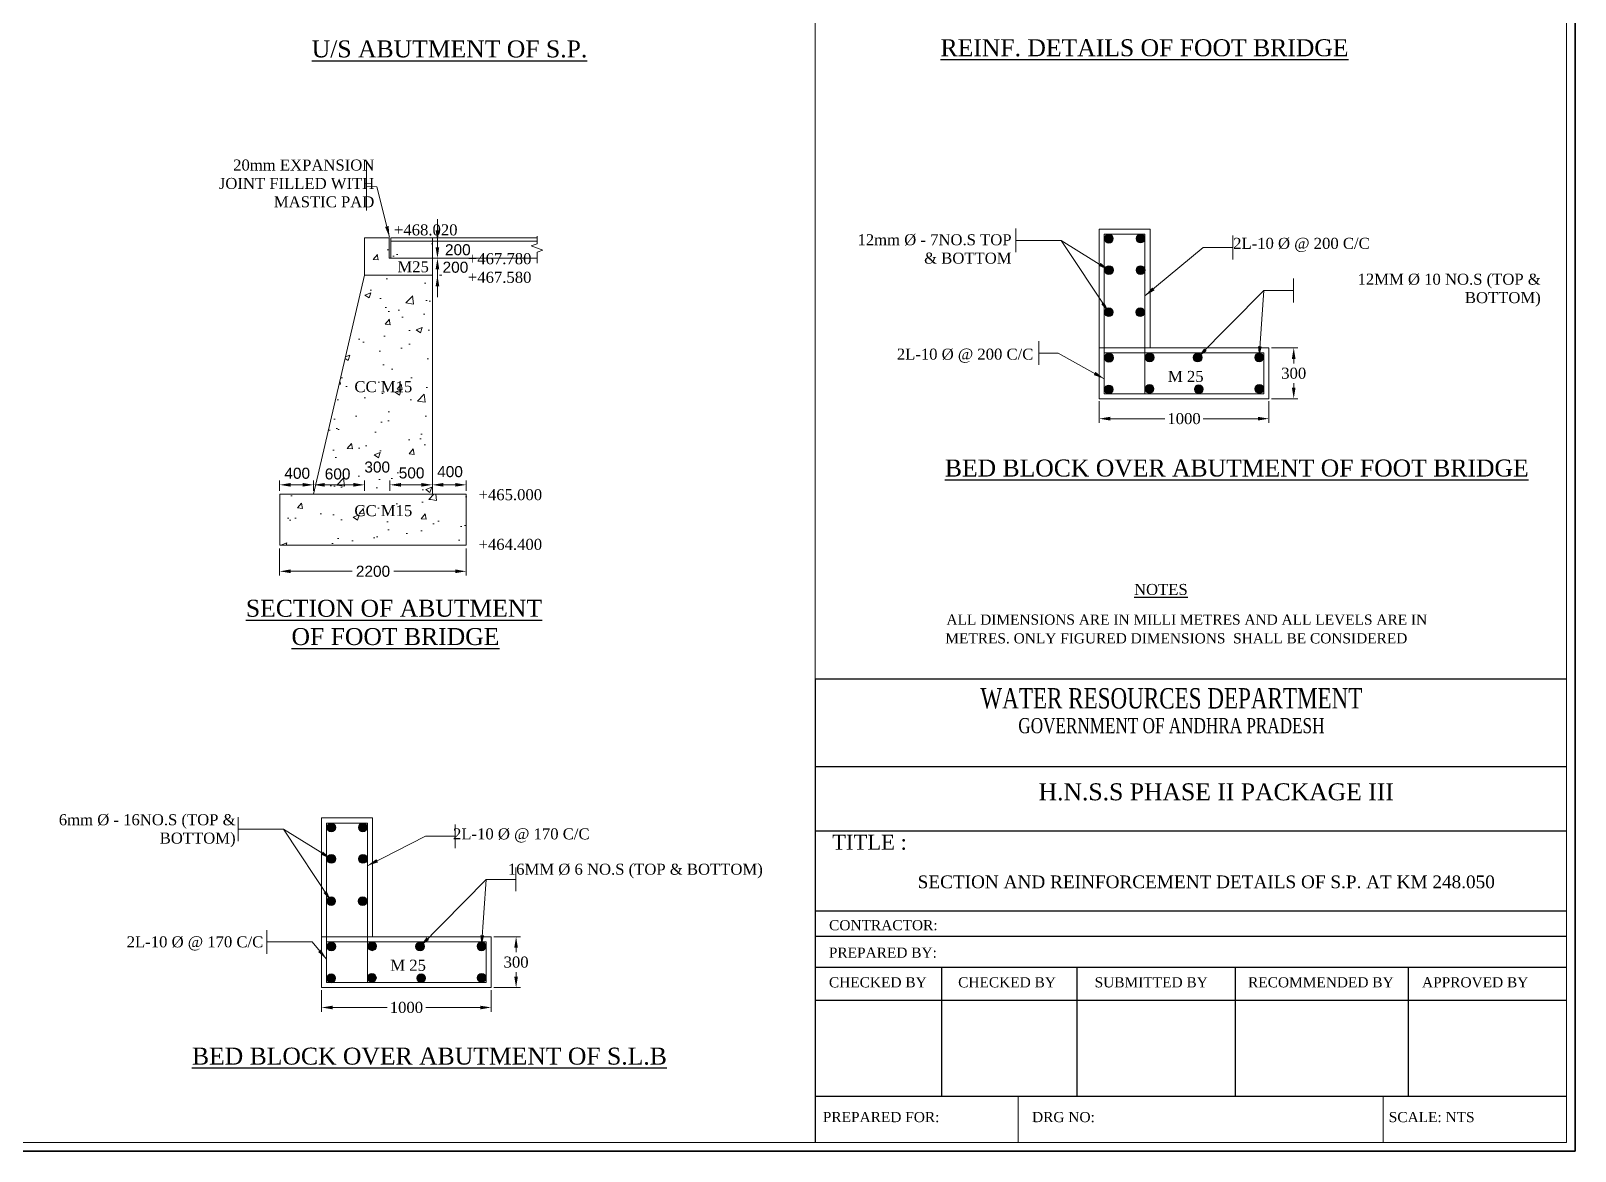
# Model space of a CAD drawing. Header units: millimetres. Extents: x -162827 to 482058, y -1195 to 286339.
# Drawn here: x 463856 to 482058, y 237469 to 250671 of the extents above; entities that cross this region are included whole.
import ezdxf
from ezdxf.enums import TextEntityAlignment as Align

# ---------------------------------------------------------------- set-up
doc = ezdxf.new("R2010")
doc.units = ezdxf.units.MM
doc.header["$PDMODE"] = 34
for name, color, linetype, lineweight in [('CON HATCH', 8, 'Continuous', 9), ('DIM', 255, 'Continuous', 18), ('LINE THICK', 7, 'Continuous', 35), ('STR LINE', 6, 'Continuous', 13)]:
    doc.layers.add(name, color=color, linetype=linetype, lineweight=lineweight)
doc.layers.add('T', color=7, linetype='Continuous')
doc.layers.add('TITLE BLOCK TEXT', color=7, linetype='Continuous')
doc.styles.add('dim', font='times.ttf', dxfattribs={"height": 130})
doc.styles.add('isocp', font='isocp.shx')
doc.styles.add('Rs', font='arial.ttf', dxfattribs={"height": 130})
doc.styles.add('STYLE1', font='romant.shx', dxfattribs={"height": 2.25})
doc.styles.add('TIMES', font='times.ttf')
doc.dimstyles.new('RS-1', dxfattribs={"dimtxt": 130, "dimasz": 130, "dimexe": 51, "dimexo": 41, "dimgap": 50, "dimtad": 0, "dimtih": 1, "dimtoh": 1, "dimdec": 0, "dimzin": 0, "dimdsep": 46, "dimtxsty": 'Rs', "dimcen": 0.5, "dimclrd": 256, "dimclre": 256, "dimclrt": 7, "dimadec": 0, "dimazin": 0, "dimtfac": 1, "dimtdec": 0, "dimtofl": 0, "dimtmove": 2, "dimatfit": 3, "dimfxl": 1, "dimtolj": 1, "dimtzin": 0, "dimlwd": 9, "dimlwe": 9, "dimarcsym": 0})
doc.dimstyles.new('RS-2', dxfattribs={"dimtxt": 130, "dimasz": 250, "dimexe": 50, "dimexo": 30, "dimgap": 50, "dimtad": 0, "dimtih": 1, "dimtoh": 1, "dimdec": 0, "dimlfac": 0.5, "dimzin": 0, "dimdsep": 46, "dimtxsty": 'dim', "dimcen": 0.5, "dimclrd": 256, "dimclre": 256, "dimclrt": 7, "dimadec": 0, "dimazin": 0, "dimtfac": 1, "dimtdec": 0, "dimtofl": 0, "dimtmove": 2, "dimatfit": 3, "dimfxl": 10, "dimtolj": 1, "dimtzin": 0, "dimlwd": 13, "dimlwe": 5, "dimarcsym": 0})

# ---------------------------------------------------------------- blocks, each defined once
blk = doc.blocks.new('*D63')
at = {"layer": 'Defpoints', "color": 0, "transparency": 16777216}
for p in [(466788, 245211), (467188, 245321), (467188, 245211)]:
    blk.add_point(p, dxfattribs=at)
at = {"layer": 'DIM', "lineweight": 9, "transparency": 16777216}
for p, q in [((466788, 245252), (466788, 245372)), ((467188, 245252), (467188, 245372)), ((466918, 245321), (467058, 245321))]:
    blk.add_line(p, q, dxfattribs=at)
at = {"layer": 'DIM', "transparency": 16777216}
for points in [[(466918, 245343), (466918, 245300), (466788, 245321)], [(467058, 245343), (467058, 245300), (467188, 245321)]]:
    blk.add_solid(points, dxfattribs=at)
at = {"layer": 'DIM', "color": 7, "transparency": 16777216, "insert": (466995, 245457), "char_height": 130, "attachment_point": 5, "style": 'Rs'}
blk.add_mtext('\\A1;400', dxfattribs=at)
blk = doc.blocks.new('*D64')
at = {"layer": 'Defpoints', "color": 0, "transparency": 16777216}
for p in [(467188, 245211), (467788, 245321), (467788, 245211)]:
    blk.add_point(p, dxfattribs=at)
at = {"layer": 'DIM', "lineweight": 9, "transparency": 16777216}
for p, q in [((467188, 245252), (467188, 245372)), ((467788, 245252), (467788, 245372)), ((467318, 245321), (467658, 245321))]:
    blk.add_line(p, q, dxfattribs=at)
at = {"layer": 'DIM', "transparency": 16777216}
for points in [[(467318, 245343), (467318, 245300), (467188, 245321)], [(467658, 245343), (467658, 245300), (467788, 245321)]]:
    blk.add_solid(points, dxfattribs=at)
at = {"layer": 'DIM', "color": 7, "transparency": 16777216, "insert": (467471, 245449), "char_height": 130, "attachment_point": 5, "style": 'Rs'}
blk.add_mtext('\\A1;600', dxfattribs=at)
blk = doc.blocks.new('*D65')
at = {"layer": 'Defpoints', "color": 0, "transparency": 16777216}
for p in [(467788, 245211), (468088, 245321), (468088, 245211)]:
    blk.add_point(p, dxfattribs=at)
at = {"layer": 'DIM', "lineweight": 9, "transparency": 16777216}
for p, q in [((467788, 245252), (467788, 245372)), ((468088, 245252), (468088, 245372)), ((467658, 245321), (467528, 245321)), ((468218, 245321), (468348, 245321))]:
    blk.add_line(p, q, dxfattribs=at)
at = {"layer": 'DIM', "transparency": 16777216}
for points in [[(467658, 245343), (467658, 245300), (467788, 245321)], [(468218, 245343), (468218, 245300), (468088, 245321)]]:
    blk.add_solid(points, dxfattribs=at)
at = {"layer": 'DIM', "color": 7, "transparency": 16777216, "insert": (467938, 245530), "char_height": 130, "attachment_point": 5, "style": 'Rs'}
blk.add_mtext('\\A1;300', dxfattribs=at)
blk = doc.blocks.new('*D66')
at = {"layer": 'Defpoints', "color": 0, "transparency": 16777216}
for p in [(468088, 245211), (468588, 245321), (468588, 245211)]:
    blk.add_point(p, dxfattribs=at)
at = {"layer": 'DIM', "lineweight": 9, "transparency": 16777216}
for p, q in [((468088, 245252), (468088, 245372)), ((468588, 245252), (468588, 245372)), ((468218, 245321), (468458, 245321))]:
    blk.add_line(p, q, dxfattribs=at)
at = {"layer": 'DIM', "transparency": 16777216}
for points in [[(468218, 245343), (468218, 245300), (468088, 245321)], [(468458, 245343), (468458, 245300), (468588, 245321)]]:
    blk.add_solid(points, dxfattribs=at)
at = {"layer": 'DIM', "color": 7, "transparency": 16777216, "insert": (468343, 245461), "char_height": 130, "attachment_point": 5, "style": 'Rs'}
blk.add_mtext('\\A1;500', dxfattribs=at)
blk = doc.blocks.new('*D67')
at = {"layer": 'Defpoints', "color": 0, "transparency": 16777216}
for p in [(468588, 245211), (468988, 245321), (468988, 245211)]:
    blk.add_point(p, dxfattribs=at)
at = {"layer": 'DIM', "lineweight": 9, "transparency": 16777216}
for p, q in [((468588, 245252), (468588, 245372)), ((468988, 245252), (468988, 245372)), ((468718, 245321), (468858, 245321))]:
    blk.add_line(p, q, dxfattribs=at)
at = {"layer": 'DIM', "transparency": 16777216}
for points in [[(468718, 245343), (468718, 245300), (468588, 245321)], [(468858, 245343), (468858, 245300), (468988, 245321)]]:
    blk.add_solid(points, dxfattribs=at)
at = {"layer": 'DIM', "color": 7, "transparency": 16777216, "insert": (468796, 245476), "char_height": 130, "attachment_point": 5, "style": 'Rs'}
blk.add_mtext('\\A1;400', dxfattribs=at)
blk = doc.blocks.new('*D68')
at = {"layer": 'Defpoints', "color": 0, "transparency": 16777216}
for p in [(466788, 244611), (468988, 244611), (468988, 244302)]:
    blk.add_point(p, dxfattribs=at)
at = {"layer": 'DIM', "lineweight": 9, "transparency": 16777216}
for p, q in [((466788, 244570), (466788, 244251)), ((468988, 244570), (468988, 244251)), ((466918, 244302), (467643, 244302)), ((468858, 244302), (468133, 244302))]:
    blk.add_line(p, q, dxfattribs=at)
at = {"layer": 'DIM', "transparency": 16777216}
for points in [[(466918, 244324), (466918, 244281), (466788, 244302)], [(468858, 244324), (468858, 244281), (468988, 244302)]]:
    blk.add_solid(points, dxfattribs=at)
at = {"layer": 'DIM', "color": 7, "transparency": 16777216, "insert": (467888, 244302), "char_height": 130, "attachment_point": 5, "style": 'Rs'}
blk.add_mtext('\\A1;2200', dxfattribs=at)
blk = doc.blocks.new('*D69')
at = {"layer": 'Defpoints', "color": 0, "transparency": 16777216}
for p in [(468632, 247991), (468632, 247791), (468648, 247791)]:
    blk.add_point(p, dxfattribs=at)
at = {"layer": 'DIM', "lineweight": 9, "transparency": 16777216}
for p, q in [((468648, 248121), (468648, 248251)), ((468673, 247991), (468699, 247991)), ((468673, 247791), (468699, 247791)), ((468648, 247661), (468648, 247531))]:
    blk.add_line(p, q, dxfattribs=at)
at = {"layer": 'DIM', "transparency": 16777216}
for points in [[(468626, 248121), (468669, 248121), (468648, 247991)], [(468626, 247661), (468669, 247661), (468648, 247791)]]:
    blk.add_solid(points, dxfattribs=at)
at = {"layer": 'DIM', "color": 7, "transparency": 16777216, "insert": (468860, 247885), "char_height": 130, "attachment_point": 5, "style": 'Rs'}
blk.add_mtext('\\A1;200', dxfattribs=at)
blk = doc.blocks.new('*D113')
at = {"layer": 'Defpoints', "color": 0, "transparency": 16777216}
for p in [(467282, 239396), (469282, 239396), (469282, 239162)]:
    blk.add_point(p, dxfattribs=at)
at = {"layer": 'DIM', "lineweight": 5, "transparency": 16777216}
for p, q in [((467282, 239366), (467282, 239112)), ((469282, 239366), (469282, 239112))]:
    blk.add_line(p, q, dxfattribs=at)
at = {"layer": 'DIM', "lineweight": 13, "transparency": 16777216}
for p, q in [((467412, 239162), (468054, 239162)), ((469152, 239162), (468509, 239162))]:
    blk.add_line(p, q, dxfattribs=at)
at = {"layer": 'DIM', "transparency": 16777216}
for points in [[(467412, 239183), (467412, 239140), (467282, 239162)], [(469152, 239183), (469152, 239140), (469282, 239162)]]:
    blk.add_solid(points, dxfattribs=at)
at = {"layer": 'DIM', "color": 7, "transparency": 16777216, "insert": (468282, 239162), "char_height": 130, "attachment_point": 5, "style": 'dim'}
blk.add_mtext('\\A1;1000', dxfattribs=at)
blk = doc.blocks.new('*D114')
at = {"layer": 'Defpoints', "color": 0, "transparency": 16777216}
for p in [(469282, 239996), (469575, 239996), (469282, 239396)]:
    blk.add_point(p, dxfattribs=at)
at = {"layer": 'DIM', "lineweight": 5, "transparency": 16777216}
for p, q in [((469312, 239996), (469625, 239996)), ((469312, 239396), (469625, 239396))]:
    blk.add_line(p, q, dxfattribs=at)
at = {"layer": 'DIM', "lineweight": 13, "transparency": 16777216}
for p, q in [((469575, 239866), (469575, 239812)), ((469575, 239526), (469575, 239580))]:
    blk.add_line(p, q, dxfattribs=at)
at = {"layer": 'DIM', "transparency": 16777216}
for points in [[(469553, 239866), (469596, 239866), (469575, 239996)], [(469553, 239526), (469596, 239526), (469575, 239396)]]:
    blk.add_solid(points, dxfattribs=at)
at = {"layer": 'DIM', "color": 7, "transparency": 16777216, "insert": (469575, 239696), "char_height": 130, "attachment_point": 5, "style": 'dim'}
blk.add_mtext('\\A1;300', dxfattribs=at)
blk = doc.blocks.new('*D115')
at = {"layer": 'Defpoints', "color": 0, "transparency": 16777216}
for p in [(476448, 246336), (478448, 246336), (478448, 246101)]:
    blk.add_point(p, dxfattribs=at)
at = {"layer": 'DIM', "lineweight": 5, "transparency": 16777216}
for p, q in [((476448, 246306), (476448, 246051)), ((478448, 246306), (478448, 246051))]:
    blk.add_line(p, q, dxfattribs=at)
at = {"layer": 'DIM', "lineweight": 13, "transparency": 16777216}
for p, q in [((476578, 246101), (477220, 246101)), ((478318, 246101), (477675, 246101))]:
    blk.add_line(p, q, dxfattribs=at)
at = {"layer": 'DIM', "transparency": 16777216}
for points in [[(476578, 246123), (476578, 246079), (476448, 246101)], [(478318, 246123), (478318, 246079), (478448, 246101)]]:
    blk.add_solid(points, dxfattribs=at)
at = {"layer": 'DIM', "color": 7, "transparency": 16777216, "insert": (477448, 246101), "char_height": 130, "attachment_point": 5, "style": 'dim'}
blk.add_mtext('\\A1;1000', dxfattribs=at)
blk = doc.blocks.new('*D116')
at = {"layer": 'Defpoints', "color": 0, "transparency": 16777216}
for p in [(478448, 246936), (478741, 246936), (478448, 246336)]:
    blk.add_point(p, dxfattribs=at)
at = {"layer": 'DIM', "lineweight": 5, "transparency": 16777216}
for p, q in [((478478, 246936), (478791, 246936)), ((478478, 246336), (478791, 246336))]:
    blk.add_line(p, q, dxfattribs=at)
at = {"layer": 'DIM', "lineweight": 13, "transparency": 16777216}
for p, q in [((478741, 246806), (478741, 246752)), ((478741, 246466), (478741, 246519))]:
    blk.add_line(p, q, dxfattribs=at)
at = {"layer": 'DIM', "transparency": 16777216}
for points in [[(478719, 246806), (478762, 246806), (478741, 246936)], [(478719, 246466), (478762, 246466), (478741, 246336)]]:
    blk.add_solid(points, dxfattribs=at)
at = {"layer": 'DIM', "color": 7, "transparency": 16777216, "insert": (478741, 246636), "char_height": 130, "attachment_point": 5, "style": 'dim'}
blk.add_mtext('\\A1;300', dxfattribs=at)
blk = doc.blocks.new('*D142')
at = {"layer": 'Defpoints', "color": 0, "transparency": 16777216}
for p in [(468588, 248191), (468648, 248191), (468588, 247991)]:
    blk.add_point(p, dxfattribs=at)
at = {"layer": 'DIM', "lineweight": 9, "transparency": 16777216}
for p, q in [((468648, 248321), (468648, 248451)), ((468629, 248191), (468699, 248191)), ((468629, 247991), (468699, 247991)), ((468648, 247861), (468648, 247731))]:
    blk.add_line(p, q, dxfattribs=at)
at = {"layer": 'DIM', "transparency": 16777216}
for points in [[(468626, 248321), (468669, 248321), (468648, 248191)], [(468626, 247861), (468669, 247861), (468648, 247991)]]:
    blk.add_solid(points, dxfattribs=at)
at = {"layer": 'DIM', "color": 7, "transparency": 16777216, "insert": (468888, 248091), "char_height": 130, "attachment_point": 5, "style": 'Rs'}
blk.add_mtext('\\A1;200', dxfattribs=at)

msp = doc.modelspace()

# ---------------------------------------------------------------- hatches: boundary and pattern name
at = {"layer": 'CON HATCH', "linetype": 'Continuous'}
h = msp.add_hatch(dxfattribs=at)
h.set_pattern_fill('AR-CONC', color=256, scale=4, style=0)
h.set_pattern_definition([(50, (88509.9, 143572.57), (728.7387, -63.7563), [76.2, -838.2]), (355, (88509.9, 143572.6), (-140.9737, 764.2274), [60.96, -670.5623]), (100.45144, (88570.6, 143567.25), (587.765, 700.471), [64.76, -712.361]), (46.1842, (88509.9, 143775.8), (1084.3162, -168.1693), [114.3, -1257.3]), (96.63556, (88600.2, 143761.8), (949.6165, 989.7045), [97.14, -1068.5424]), (351.18415, (88509.9, 143775.8), (949.6165, 989.7045), [91.44, -1005.839]), (21, (88611.5, 143724.97), (606.4576, -409.0608), [76.2, -838.2]), (326, (88611.5, 143725), (247.2081, 736.7519), [60.96, -670.56]), (71.45144, (88662, 143690.9), (853.6657, 327.6911), [64.76, -712.3598]), (37.5, (88509.89, 143572.57), (12.35441, 338.22016), [0, -662.432, 0, -680.72, 0, -673.1]), (7.5, (88509.9, 143572.57), (267.27865, 400.7223), [0, -388.112, 0, -647.192, 0, -256.54]), (327.5, (88283.32, 143572.57), (542.36238, -22.91498), [0, -254, 0, -792.48, 0, -1051.56]), (317.5, (88181.7, 143572.57), (592.5167, 101.70596), [0, -330.2, 0, -526.288, 0, -746.76])])
h.paths.add_polyline_path([(468988.1, 245211.4), (466788.1, 245211.4), (466788.1, 244611.4), (468988.1, 244611.4)])
h.paths.add_polyline_path([(468588.1, 247791.4), (467788.1, 247791.4), (467188.1, 245211.4), (468588.1, 245211.4)])
h.paths.add_polyline_path([(468078.1, 247991.4), (467788.1, 247991.4), (467788.1, 247791.4), (468078.1, 247791.4)])
h.paths.add_polyline_path([(468078.1, 248231.4), (467788.1, 248231.4), (467788.1, 247991.4), (468078.1, 247991.4)])
h.paths.add_polyline_path([(468588.1, 248231.4), (468098.1, 248231.4), (468098.1, 247991.4), (468588.1, 247991.4)])
at = {"layer": 'DIM'}
for points in [[(476882.6, 248223.4, 1), (476986.3, 248223.4, 1)], [(476510.6, 248222.4, 1), (476614.3, 248222.4, 1)], [(476511.6, 247852.1, 1), (476615.2, 247852.1, 1)], [(476884.4, 247852.1, 1), (476988.1, 247852.1, 1)], [(476508.8, 247355, 1), (476612.5, 247355, 1)], [(476880, 247355, 1), (476983.7, 247355, 1)], [(476511.4, 246819.6, 1), (476615.1, 246819.6, 1)], [(476991.4, 246822.8, 1), (477095.1, 246822.8, 1)], [(477556.8, 246820.9, 1), (477660.4, 246820.9, 1)], [(478280.8, 246822.7, 1), (478384.5, 246822.7, 1)], [(476508.7, 246445.6, 1), (476612.4, 246445.6, 1)], [(476989.8, 246451.4, 1), (477093.5, 246451.4, 1)], [(477569.5, 246447.4, 1), (477673.1, 246447.4, 1)], [(478283.3, 246451.3, 1), (478387, 246451.3, 1)], [(467344.6, 241282.8, 1), (467448.3, 241282.8, 1)], [(467716.6, 241283.8, 1), (467820.3, 241283.8, 1)], [(467345.6, 240912.5, 1), (467449.3, 240912.5, 1)], [(467718.4, 240912.5, 1), (467822.1, 240912.5, 1)], [(467342.8, 240415.4, 1), (467446.5, 240415.4, 1)], [(467714.1, 240415.4, 1), (467817.7, 240415.4, 1)], [(467345.5, 239879.9, 1), (467449.2, 239879.9, 1)], [(467825.5, 239883.2, 1), (467929.1, 239883.2, 1)], [(468390.8, 239881.2, 1), (468494.5, 239881.2, 1)], [(469114.8, 239883.1, 1), (469218.5, 239883.1, 1)], [(467342.7, 239506, 1), (467446.4, 239506, 1)], [(467823.9, 239511.7, 1), (467927.6, 239511.7, 1)], [(468403.5, 239507.7, 1), (468507.2, 239507.7, 1)], [(469117.3, 239511.7, 1), (469221, 239511.7, 1)]]:
    msp.add_hatch(color=8, dxfattribs=at).paths.add_polyline_path(points)

# ---------------------------------------------------------------- linework, layer by layer
at = {"color": 7}
for p, q in [((473098.9, 243035.6), (481957.6, 243035.6)), ((473098.9, 243035.6), (473098.9, 237569.2)), ((473098.9, 242002.4), (481957.6, 242002.4)), ((473098.9, 241243.6), (481957.6, 241243.6)), ((473098.9, 240302.8), (481957.6, 240302.8)), ((473098.9, 240002.4), (481957.6, 240002.4)), ((473098.9, 239638.5), (481957.6, 239638.5)), ((474590.2, 239638.5), (474590.2, 238114.9)), ((476184.5, 239638.5), (476184.5, 238114.9)), ((478052.5, 239638.5), (478052.5, 238114.9)), ((480090.4, 239638.5), (480090.4, 238114.9)), ((473098.9, 239249.8), (481957.6, 239249.8)), ((473098.9, 238114.9), (481957.6, 238114.9))]:
    msp.add_line(p, q, dxfattribs=at)
at = {"layer": 'CON HATCH', "linetype": 'Continuous'}
for p, q in [((473098.9, 267395.1), (473098.9, 237569.2)), ((466788.1, 244611.4), (466788.1, 245211.4)), ((468988.1, 245211.4), (468988.1, 244611.4)), ((476479.5, 237469.2), (481957.6, 237469.2))]:
    msp.add_line(p, q, dxfattribs=at)
msp.add_lwpolyline([(429758, 267395.1), (481957.6, 267395.1), (481957.6, 237569.2), (429758, 237569.2)], close=True, dxfattribs=at)
for points in [[(469821.9, 248253), (469821.9, 248161.4), (469753.3, 248136.4), (469890.6, 248086.4), (469821.9, 248061.4), (469821.9, 247934.2)], [(475494.1, 238114.9), (475494.1, 237569.2)], [(479793.3, 238114.9), (479793.3, 237569.2)]]:
    msp.add_lwpolyline(points, dxfattribs=at)
at = {"layer": 'DIM', "color": 7}
msp.add_line((467813.1, 248555.4), (467813.1, 249125), dxfattribs=at)
at = {"layer": 'DIM'}
for p, q in [((475465.2, 248342.6), (475465.2, 248062.6)), ((478022.9, 248258.6), (478022.9, 247978.6)), ((478738.1, 247751.6), (478738.1, 247471.6)), ((475738.3, 247014.1), (475738.3, 246734.1)), ((466299.2, 241402.9), (466299.2, 241122.9)), ((468856.9, 241318.9), (468856.9, 241038.9)), ((469572.1, 240811.9), (469572.1, 240531.9)), ((466635.4, 240074.4), (466635.4, 239794.4))]:
    msp.add_line(p, q, dxfattribs=at)
at = {"layer": 'DIM', "color": 5}
for centre in [(476934.4, 248223.4), (476562.4, 248222.4), (476563.4, 247852.1), (476936.2, 247852.1), (476560.6, 247355), (476931.9, 247355), (476563.3, 246819.6), (477043.3, 246822.8), (477608.6, 246820.9), (478332.6, 246822.7), (476560.5, 246445.6), (477041.7, 246451.4), (477621.3, 246447.4), (478335.1, 246451.3), (467396.5, 241282.8), (467768.5, 241283.8), (467397.4, 240912.5), (467770.3, 240912.5), (467394.7, 240415.4), (467765.9, 240415.4), (467397.3, 239879.9), (467877.3, 239883.2), (468442.6, 239881.2), (469166.7, 239883.1), (467394.5, 239506), (467875.7, 239511.7), (468455.3, 239507.7), (469169.2, 239511.7)]:
    msp.add_circle(centre, 51.8, dxfattribs=at)
at = {"layer": 'LINE THICK'}
msp.add_lwpolyline([(429658, 267495.1), (482057.6, 267495.1), (482057.6, 237469.2), (429658, 237469.2)], close=True, dxfattribs=at)
at = {"layer": 'STR LINE'}
for p, q in [((476447.7, 248335.5), (477047.7, 248335.5)), ((476447.7, 248335.5), (476447.7, 246335.5)), ((476507.7, 248275.5), (476987.7, 248275.5)), ((476507.7, 248275.5), (476507.7, 246395.5)), ((476987.7, 248275.5), (476987.7, 246395.5)), ((477047.7, 248335.5), (477047.7, 246935.5)), ((467788.1, 247791.4), (467788.1, 248231.4)), ((467788.1, 248231.4), (468078.1, 248231.4)), ((468078.1, 247991.4), (468078.1, 248231.4)), ((468098.1, 247991.4), (468098.1, 248231.4)), ((468098.1, 248231.4), (469821.9, 248231.4)), ((468098.1, 248191.4), (469821.9, 248191.4)), ((468588.1, 245211.4), (468588.1, 248231.4)), ((468078.1, 247991.4), (469821.9, 247991.4)), ((467788.1, 247791.4), (468588.1, 247791.4)), ((478447.7, 246935.5), (476447.7, 246935.5)), ((478387.7, 246875.5), (476507.7, 246875.5)), ((478387.7, 246395.5), (478387.7, 246875.5)), ((478447.7, 246335.5), (478447.7, 246935.5)), ((476447.7, 246335.5), (478447.7, 246335.5)), ((476507.7, 246395.5), (478387.7, 246395.5)), ((466788.1, 245211.4), (468988.1, 245211.4)), ((466788.1, 245211.4), (466788.1, 244611.4)), ((468988.1, 245211.4), (468988.1, 244611.4)), ((468988.1, 244611.4), (466788.1, 244611.4)), ((467281.7, 241395.9), (467281.7, 239395.9)), ((467281.7, 241395.9), (467881.7, 241395.9)), ((467881.7, 241395.9), (467881.7, 239995.9)), ((467341.7, 241335.9), (467341.7, 239455.9)), ((467341.7, 241335.9), (467821.7, 241335.9)), ((467821.7, 241335.9), (467821.7, 239455.9)), ((469281.7, 239995.9), (467281.7, 239995.9)), ((469221.7, 239935.9), (467341.7, 239935.9)), ((469221.7, 239455.9), (469221.7, 239935.9)), ((469281.7, 239395.9), (469281.7, 239995.9)), ((467281.7, 239395.9), (469281.7, 239395.9)), ((467341.7, 239455.9), (469221.7, 239455.9))]:
    msp.add_line(p, q, dxfattribs=at)
msp.add_lwpolyline([(467788.1, 247791.4), (467188.1, 245211.4)], dxfattribs=at)

# ---------------------------------------------------------------- texts
at = {"style": 'TIMES'}
for s, height, p in [('%%UU/S ABUTMENT OF S.P.', 200, (467165.9, 250358.7)), ('%%UREINF. DETAILS OF FOOT BRIDGE', 200, (474577.9, 250372.3)), ('M 25', 130, (477258.3, 246534.1)), ('%%UBED BLOCK OVER ABUTMENT OF FOOT BRIDGE', 200, (474628.8, 245419.2)), ('M 25', 130, (468092.3, 239594.4)), ('%%UBED BLOCK OVER ABUTMENT OF S.L.B', 200, (465754.6, 238488.7))]:
    msp.add_text(s, height=height, dxfattribs=at).set_placement(p)
at = {"linetype": 'Continuous', "style": 'TIMES'}
for s, p in [('+468.020', (468135.6, 248261)), ('+467.780', (469006.9, 247921.6)), ('+467.580', (469006.9, 247702)), ('+465.000', (469132.6, 245140.4)), ('+464.400', (469132.6, 244554.9)), ('%%UNOTES', (476858.5, 244023.7))]:
    msp.add_text(s, height=130, dxfattribs=at).set_placement(p)
at = {"color": 1, "style": 'TIMES'}
msp.add_text('TITLE :', height=176.46, dxfattribs=at).set_placement((473300.2, 241021.1))
at = {"char_height": 130, "attachment_point": 3, "style": 'TIMES'}
for s, insert, width in [('20mm EXPANSION JOINT FILLED WITH MASTIC PAD', (467903.6, 249155), 1893.296), ('12mm %%C - 7NO.S TOP \\P& BOTTOM ', (475415.1, 248274.6), 2849.036), ('2L-10 %%C @ 200 C/C', (479636.6, 248232.2), 2849.036), ('12MM Ø 10 NO.S (TOP & BOTTOM)', (481652.8, 247809.7), 2849.036), ('2L-10 %%C @ 200 C/C', (475671.9, 246926.4), 2849.036), ('6mm %%C - 16NO.S (TOP & BOTTOM) ', (466268.6, 241439.6), 2849.036), ('2L-10 %%C @ 170 C/C', (470441.3, 241272.9), 2849.036), ('16MM Ø 6 NO.S (TOP & BOTTOM)', (472483, 240856.4), 2849.036), ('2L-10 %%C @ 170 C/C', (466595, 240000.5), 2849.036)]:
    msp.add_mtext(s, dxfattribs=dict(at, insert=insert, width=width))
at = {"linetype": 'Continuous', "char_height": 130, "width": 826.705, "attachment_point": 1, "style": 'TIMES'}
for s, insert in [(' M25', (468126.5, 247956.2)), ('CC M15', (467669.1, 246543.1)), ('CC M15', (467669.1, 245082.2))]:
    msp.add_mtext(s, dxfattribs=dict(at, insert=insert))
at = {"color": 7, "insert": (466143.6, 243966.9), "char_height": 200, "width": 3879.056, "attachment_point": 1, "style": 'STYLE1'}
msp.add_mtext('\\pi246.16;{\\fTimes New Roman|b0|i0|c0|p18;\\LSECTION OF ABUTMENT\\P\\pi708.24; OF FOOT BRIDGE}', dxfattribs=at)
at = {"color": 5, "ltscale": 10000, "insert": (477827.2, 241803.7), "char_height": 200, "width": 8056, "attachment_point": 2, "style": 'TIMES'}
msp.add_mtext('H.N.S.S PHASE II PACKAGE III ', dxfattribs=at)
at = {"color": 126, "insert": (477709.8, 240640.8), "char_height": 150, "width": 8662.491, "attachment_point": 5, "style": 'TIMES'}
msp.add_mtext('SECTION AND REINFORCEMENT DETAILS OF S.P. AT KM 248.050', dxfattribs=at)
at = {"layer": 'T', "char_height": 119.958, "attachment_point": 1, "style": 'isocp'}
for s, insert in [('{\\fTimes New Roman|b0|i0|c0|p18;ALL DIMENSIONS ARE IN MILLI METRES AND ALL LEVELS ARE IN  }', (474647.2, 243793)), ('{\\fTimes New Roman|b0|i0|c0|p18;METRES. ONLY FIGURED DIMENSIONS  SHALL BE CONSIDERED}', (474634.2, 243572.6)), ('{\\fTimes New Roman|b0|i0|c0|p18;CONTRACTOR:}', (473264.4, 240191.9)), ('{\\fTimes New Roman|b0|i0|c0|p18;PREPARED BY:}', (473261.3, 239868.4)), ('{\\fTimes New Roman|b0|i0|c0|p18;CHECKED BY}', (473262.4, 239518.6)), ('{\\fTimes New Roman|b0|i0|c0|p18;CHECKED BY}', (474785.4, 239518.6)), ('{\\fTimes New Roman|b0|i0|c0|p18;SUBMITTED BY }', (476394.3, 239518.6)), ('{\\fTimes New Roman|b0|i0|c0|p18;RECOMMENDED BY}', (478202.6, 239518.6)), ('{\\fTimes New Roman|b0|i0|c0|p18;APPROVED BY}', (480252.9, 239518.6)), ('{\\fTimes New Roman|b0|i0|c0|p18;PREPARED FOR:}', (473190.4, 237930.4)), ('{\\fTimes New Roman|b0|i0|c0|p18;DRG NO:}', (475656.5, 237930.4)), ('{\\fTimes New Roman|b0|i0|c0|p18;SCALE: NTS}', (479861, 237930.4))]:
    msp.add_mtext(s, dxfattribs=dict(at, insert=insert))
at = {"layer": 'TITLE BLOCK TEXT', "color": 44, "style": 'TIMES', "width": 0.75}
for s, height, p in [('WATER RESOURCES DEPARTMENT', 240.045, (477299, 242805.5)), ('GOVERNMENT OF ANDHRA PRADESH', 178.319, (477299, 242483.6))]:
    msp.add_text(s, height=height, dxfattribs=at).set_placement(p, align=Align.MIDDLE_CENTER)

# ---------------------------------------------------------------- dimensions: what is measured, and where the dimension line sits
at = {"layer": 'DIM'}
for base, p1, p2, picture, middle in [((468647.7, 248191.4), (468588.1, 247991.4), (468588.1, 248191.4), '*D142', (468888.1, 248091.4)), ((468647.7, 247791.4), (468631.7, 247991.4), (468631.7, 247791.4), '*D69', (468860.4, 247884.8))]:
    dim = msp.add_linear_dim(base=base, p1=p1, p2=p2, angle=90, dimstyle='RS-1', dxfattribs=at)
    dim.commit()
    dim.dimension.update_dxf_attribs({"geometry": picture, "text_midpoint": middle, "dimtype": 160})
for base, p1, p2, picture, middle in [((478740.5, 246935.5), (478447.7, 246335.5), (478447.7, 246935.5), '*D116', (478740.5, 246635.5)), ((469574.5, 239995.9), (469281.7, 239395.9), (469281.7, 239995.9), '*D114', (469574.5, 239695.9))]:
    dim = msp.add_linear_dim(base=base, p1=p1, p2=p2, angle=90, dimstyle='RS-2', override={"dimasz": 130}, dxfattribs=at)
    dim.commit()
    dim.dimension.update_dxf_attribs({"geometry": picture, "text_midpoint": middle})
for base, p1, p2, picture, middle in [((478447.7, 246101.2), (476447.7, 246335.5), (478447.7, 246335.5), '*D115', (477447.7, 246101.2)), ((469281.7, 239161.5), (467281.7, 239395.9), (469281.7, 239395.9), '*D113', (468281.7, 239161.5))]:
    dim = msp.add_linear_dim(base=base, p1=p1, p2=p2, dimstyle='RS-2', override={"dimasz": 130}, dxfattribs=at)
    dim.commit()
    dim.dimension.update_dxf_attribs({"geometry": picture, "text_midpoint": middle})
for base, p1, p2, picture, middle in [((468088.1, 245321.4), (467788.1, 245211.4), (468088.1, 245211.4), '*D65', (467938.1, 245530.2)), ((468588.1, 245321.4), (468088.1, 245211.4), (468588.1, 245211.4), '*D66', (468343.2, 245460.6)), ((468988.1, 245321.4), (468588.1, 245211.4), (468988.1, 245211.4), '*D67', (468796.4, 245475.7)), ((467188.1, 245321.4), (466788.1, 245211.4), (467188.1, 245211.4), '*D63', (466995, 245456.8)), ((467788.1, 245321.4), (467188.1, 245211.4), (467788.1, 245211.4), '*D64', (467470.8, 245449.2))]:
    dim = msp.add_linear_dim(base=base, p1=p1, p2=p2, dimstyle='RS-1', dxfattribs=at)
    dim.commit()
    dim.dimension.update_dxf_attribs({"geometry": picture, "text_midpoint": middle, "dimtype": 160})
dim = msp.add_linear_dim(base=(468988.1, 244302.3), p1=(466788.1, 244611.4), p2=(468988.1, 244611.4), dimstyle='RS-1', dxfattribs=at)
dim.commit()
dim.dimension.update_dxf_attribs({"geometry": '*D68', "text_midpoint": (467888.1, 244302.3)})

# ---------------------------------------------------------------- leaders
at = {"layer": 'DIM', "color": 7}
msp.add_leader([(468083.1, 248239.8), (467933.1, 248831.8), (467813.1, 248840.2)], dimstyle='RS-1', override={"dimfxl": 2, "dimfxlon": 1, "dimarcsym": 1}, dxfattribs=at)
at = {"layer": 'DIM'}
for points in [[(476563.4, 247852.1), (476000.1, 248202.6), (475465.2, 248202.6)], [(476560.6, 247355), (476000.1, 248202.6), (475465.2, 248202.6)], [(476987.7, 247548.5), (477674.7, 248118.6), (478022.9, 248118.6)], [(477608.6, 246820.9), (478389.9, 247611.6), (478738.1, 247611.6)], [(478332.6, 246822.7), (478389.9, 247611.6), (478738.1, 247611.6)], [(476507.7, 246570.7), (475964.5, 246874.1), (475738.3, 246874.1)], [(467397.4, 240912.5), (466834.1, 241262.9), (466299.2, 241262.9)], [(467394.7, 240415.4), (466834.1, 241262.9), (466299.2, 241262.9)], [(467821.7, 240832.9), (468508.8, 241178.9), (468856.9, 241178.9)], [(468442.6, 239881.2), (469224, 240671.9), (469572.1, 240671.9)], [(469166.7, 239883.1), (469224, 240671.9), (469572.1, 240671.9)], [(467341.7, 239729.6), (467170.3, 239934.4), (466635.4, 239934.4)]]:
    msp.add_leader(points, dimstyle='RS-1', dxfattribs=at)

doc.saveas('drawing.dxf')
